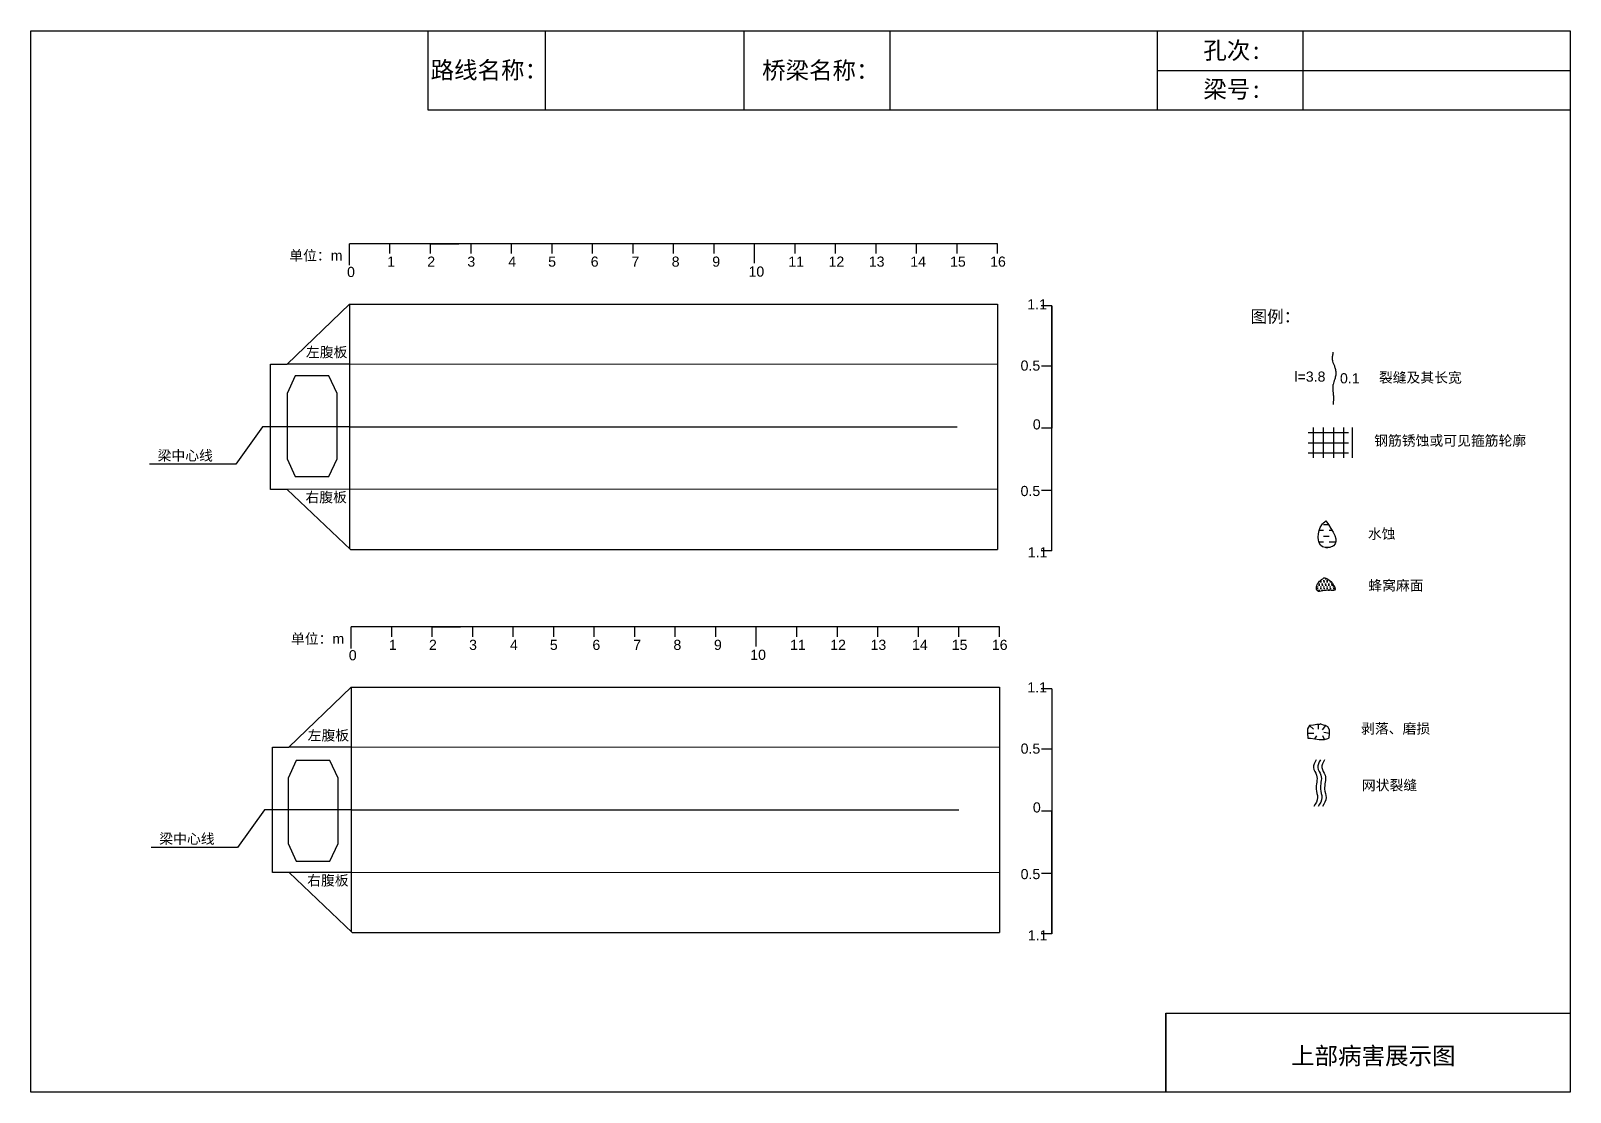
# Model space of a CAD drawing. Header units: millimetres. Extents: x 3506 to 3642, y 1512 to 1538.
# Drawn here: x 3604.4 to 3642.4, y 1511.86 to 1538.06 of the extents above; entities that cross this region are included whole.
import ezdxf

# ---------------------------------------------------------------- set-up
doc = ezdxf.new("R2010")
doc.units = ezdxf.units.MM
doc.linetypes.add('CENTER2', pattern=[1.125, 0.75, -0.125, 0.125, -0.125])
doc.linetypes.add('DASHED', pattern=[0.75, 0.5, -0.25])
for name, color, linetype in [('加固措施', 7, 'Continuous'), ('图层1', 7, 'Continuous'), ('病害', 5, 'Continuous')]:
    doc.layers.add(name, color=color, linetype=linetype)
doc.styles.get("Standard").update_dxf_attribs({"font": 'arial.ttf'})
doc.styles.add('汉字', font='')
doc.styles.get('汉字').set_extended_font_data('SimSun')

# ---------------------------------------------------------------- blocks, each defined once
blk = doc.blocks.new('adfsd')
at = {"lineweight": -2, "ltscale": 0.5}
for p, q in [((1140.876, -3083.768), (1140.94, -3083.769)), ((1140.897, -3083.694), (1140.936, -3083.729)), ((1140.948, -3083.824), (1140.969, -3083.796)), ((1140.983, -3083.682), (1140.981, -3083.729)), ((1141.053, -3083.694), (1141.022, -3083.735)), ((1141.045, -3083.83), (1141.028, -3083.796)), ((1141.094, -3083.772), (1141.036, -3083.763))]:
    blk.add_line(p, q, dxfattribs=at)
blk.add_lwpolyline([(1141, -3083.682), (1140.967, -3083.682), (1140.934, -3083.69), (1140.897, -3083.694), (1140.876, -3083.727), (1140.876, -3083.768), (1140.88, -3083.818), (1140.905, -3083.818), (1140.991, -3083.83), (1141.045, -3083.83), (1141.078, -3083.822), (1141.09, -3083.814), (1141.094, -3083.772), (1141.094, -3083.735), (1141.078, -3083.707), (1141.053, -3083.694), (1141.033, -3083.69), (1141, -3083.678)], dxfattribs=at)

msp = doc.modelspace()

# ---------------------------------------------------------------- hatches: boundary and pattern name
at = {"layer": '加固措施', "lineweight": -2}
h = msp.add_hatch(dxfattribs=at)
h.set_pattern_fill('DASH', color=256, scale=0.045)
h.set_pattern_definition([(0, (3364.41933, 1507.73418), (0.142875, 0.142875), [0.142875, -0.142875])])
edge = h.paths.add_edge_path()
edge.add_spline(control_points=[(3636.367, 1525.971), (3636.332, 1525.94), (3636.165, 1525.792), (3636.12, 1525.254), (3636.79, 1525.35), (3636.542, 1525.714), (3636.367, 1525.971)], knot_values=[0, 0, 0, 0, 3.237042, 15.187225, 21.182779, 35.601669, 35.601669, 35.601669, 35.601669], degree=3, periodic=0)
h = msp.add_hatch(dxfattribs=at)
h.set_pattern_fill('DOTS', scale=0.05)
h.set_pattern_definition([(0, (3334.145404, 1501.2817), (0.0396875, 0.079375), [0, -0.079375])])
edge = h.paths.add_edge_path()
edge.add_spline(control_points=[(3636.32, 1524.559), (3636.245, 1524.508), (3636.14, 1524.435), (3636.128, 1524.166), (3636.378, 1524.29), (3636.717, 1524.193), (3636.464, 1524.565), (3636.328, 1524.559), (3636.32, 1524.559)], knot_values=[0, 0, 0, 0, 5.205471, 7.397577, 12.944796, 16.169923, 23.88441, 24.400432, 24.400432, 24.400432, 24.400432], degree=3, periodic=0)
at = {"layer": '病害', "lineweight": -2}
h = msp.add_hatch(dxfattribs=at)
h.set_pattern_fill('DOTS', color=4, scale=0.05, style=0)
h.set_pattern_definition([(0, (3126.69406, 1471.71121), (0.0396875, 0.079375), [0, -0.079375])])
edge = h.paths.add_edge_path()
edge.add_spline(control_points=[(3636.32, 1524.559), (3636.245, 1524.508), (3636.14, 1524.435), (3636.128, 1524.166), (3636.378, 1524.29), (3636.717, 1524.193), (3636.464, 1524.565), (3636.328, 1524.559), (3636.32, 1524.559)], knot_values=[0, 0, 0, 0, 1.041094, 1.479515, 2.588959, 3.233985, 4.776882, 4.880086, 4.880086, 4.880086, 4.880086], degree=3, periodic=0)

# ---------------------------------------------------------------- linework, layer by layer
at = {"color": 0, "linetype": 'ByBlock'}
for p, q in [((3604.401, 1538.065), (3642.401, 1538.065)), ((3604.401, 1511.865), (3604.401, 1538.065)), ((3614.204, 1538.065), (3614.204, 1536.117)), ((3622.002, 1538.065), (3622.002, 1536.117)), ((3632.202, 1538.065), (3632.202, 1536.117)), ((3635.804, 1538.061), (3635.804, 1536.113)), ((3642.401, 1538.065), (3642.401, 1511.865)), ((3614.204, 1536.117), (3642.401, 1536.117)), ((3628.268, 1531.318), (3628.268, 1525.262)), ((3629.602, 1525.227), (3629.602, 1531.279)), ((3628.311, 1521.859), (3628.311, 1515.803)), ((3629.603, 1521.823), (3629.603, 1515.772)), ((3632.417, 1511.865), (3632.417, 1513.813)), ((3632.417, 1513.813), (3642.401, 1513.813)), ((3642.401, 1511.865), (3604.401, 1511.865))]:
    msp.add_line(p, q, dxfattribs=at)
at = {"color": 0}
for p, q in [((3628.268, 1532.81), (3612.268, 1532.81)), ((3612.268, 1532.281), (3612.268, 1532.81)), ((3613.268, 1532.568), (3613.268, 1532.81)), ((3614.268, 1532.81), (3614.968, 1532.81)), ((3614.268, 1532.568), (3614.268, 1532.81)), ((3615.268, 1532.568), (3615.268, 1532.81)), ((3616.268, 1532.568), (3616.268, 1532.81)), ((3617.268, 1532.568), (3617.268, 1532.81)), ((3618.268, 1532.568), (3618.268, 1532.81)), ((3619.268, 1532.568), (3619.268, 1532.81)), ((3620.268, 1532.568), (3620.268, 1532.81)), ((3621.268, 1532.568), (3621.268, 1532.81)), ((3622.268, 1532.327), (3622.268, 1532.81)), ((3623.268, 1532.568), (3623.268, 1532.81)), ((3624.268, 1532.568), (3624.268, 1532.81)), ((3625.268, 1532.568), (3625.268, 1532.81)), ((3626.268, 1532.568), (3626.268, 1532.81)), ((3627.268, 1532.568), (3627.268, 1532.81)), ((3628.268, 1532.568), (3628.268, 1532.81)), ((3612.27, 1531.318), (3610.728, 1529.837)), ((3612.27, 1531.318), (3628.268, 1531.318)), ((3612.27, 1531.318), (3612.27, 1525.283)), ((3629.602, 1531.279), (3629.339, 1531.279)), ((3629.602, 1531.279), (3629.602, 1529.537)), ((3628.268, 1529.829), (3612.272, 1529.837)), ((3629.602, 1529.785), (3629.352, 1529.785)), ((3629.602, 1529.537), (3629.602, 1528.257)), ((3610.125, 1528.29), (3609.464, 1527.365)), ((3629.602, 1528.257), (3629.352, 1528.257)), ((3629.602, 1526.969), (3629.602, 1528.249)), ((3609.464, 1527.365), (3607.332, 1527.365)), ((3629.602, 1525.227), (3629.602, 1526.969)), ((3612.291, 1525.263), (3610.734, 1526.746)), ((3628.268, 1526.752), (3612.272, 1526.744)), ((3629.602, 1526.721), (3629.352, 1526.721)), ((3612.291, 1525.263), (3628.268, 1525.262)), ((3629.602, 1525.227), (3629.339, 1525.227)), ((3628.311, 1523.35), (3612.311, 1523.35)), ((3612.311, 1522.821), (3612.311, 1523.35)), ((3613.311, 1523.108), (3613.311, 1523.35)), ((3614.311, 1523.35), (3615.011, 1523.35)), ((3614.311, 1523.108), (3614.311, 1523.35)), ((3615.311, 1523.108), (3615.311, 1523.35)), ((3616.311, 1523.108), (3616.311, 1523.35)), ((3617.311, 1523.108), (3617.311, 1523.35)), ((3618.311, 1523.108), (3618.311, 1523.35)), ((3619.311, 1523.108), (3619.311, 1523.35)), ((3620.311, 1523.108), (3620.311, 1523.35)), ((3621.311, 1523.108), (3621.311, 1523.35)), ((3622.311, 1522.867), (3622.311, 1523.35)), ((3623.311, 1523.108), (3623.311, 1523.35)), ((3624.311, 1523.108), (3624.311, 1523.35)), ((3625.311, 1523.108), (3625.311, 1523.35)), ((3626.311, 1523.108), (3626.311, 1523.35)), ((3627.311, 1523.108), (3627.311, 1523.35)), ((3628.311, 1523.108), (3628.311, 1523.35)), ((3612.312, 1521.859), (3610.77, 1520.378)), ((3612.312, 1521.859), (3628.311, 1521.859)), ((3612.312, 1521.859), (3612.312, 1515.823)), ((3629.603, 1521.823), (3629.34, 1521.823)), ((3629.603, 1521.823), (3629.603, 1520.082)), ((3628.311, 1520.37), (3612.315, 1520.378)), ((3629.603, 1520.33), (3629.353, 1520.33)), ((3629.603, 1520.082), (3629.603, 1518.802)), ((3610.168, 1518.831), (3609.507, 1517.905)), ((3629.603, 1518.802), (3629.353, 1518.802)), ((3629.603, 1517.514), (3629.603, 1518.794)), ((3609.507, 1517.905), (3607.374, 1517.905)), ((3629.603, 1515.772), (3629.603, 1517.514)), ((3612.333, 1515.803), (3610.776, 1517.286)), ((3628.311, 1517.292), (3612.315, 1517.284)), ((3629.603, 1517.265), (3629.353, 1517.265)), ((3612.333, 1515.803), (3628.311, 1515.803)), ((3629.603, 1515.772), (3629.34, 1515.772))]:
    msp.add_line(p, q, dxfattribs=at)
at = {"color": 5}
for p, q in [((3610.322, 1526.746), (3610.322, 1529.837)), ((3610.322, 1529.837), (3610.728, 1529.837)), ((3612.272, 1529.837), (3610.728, 1529.837)), ((3610.734, 1526.746), (3610.322, 1526.746)), ((3612.279, 1526.752), (3610.734, 1526.746)), ((3610.364, 1517.286), (3610.364, 1520.378)), ((3610.364, 1520.378), (3610.77, 1520.378)), ((3612.315, 1520.378), (3610.77, 1520.378)), ((3610.776, 1517.286), (3610.364, 1517.286)), ((3612.321, 1517.292), (3610.776, 1517.286))]:
    msp.add_line(p, q, dxfattribs=at)
for p, q in [((3612.268, 1528.29), (3610.125, 1528.29)), ((3612.311, 1518.831), (3610.168, 1518.831))]:
    msp.add_line(p, q)
at = {"color": 1, "linetype": 'CENTER2', "ltscale": 20}
for p, q in [((3612.268, 1528.29), (3628.268, 1528.29)), ((3612.268, 1528.29), (3628.268, 1528.29)), ((3612.311, 1518.831), (3628.311, 1518.831)), ((3612.311, 1518.831), (3628.311, 1518.831))]:
    msp.add_line(p, q, dxfattribs=at)
at = {"color": 1, "linetype": 'DASHED', "ltscale": 2}
for p, q in [((3635.932, 1528.148), (3637.182, 1528.148)), ((3636.057, 1528.273), (3636.057, 1527.523)), ((3636.307, 1528.273), (3636.307, 1527.523)), ((3636.557, 1528.273), (3636.557, 1527.523)), ((3636.807, 1528.273), (3636.807, 1527.523)), ((3637.021, 1528.275), (3637.021, 1527.525)), ((3635.932, 1527.898), (3637.182, 1527.898)), ((3635.932, 1527.648), (3637.182, 1527.648))]:
    msp.add_line(p, q, dxfattribs=at)
at = {"color": 0, "linetype": 'ByBlock'}
msp.add_lwpolyline([(3604.401, 1538.065), (3642.401, 1538.065), (3642.401, 1511.865), (3604.401, 1511.865)], close=True, dxfattribs=at)
at = {"color": 5}
for points in [[(3610.929, 1527.059), (3611.761, 1527.059), (3611.961, 1527.495), (3611.961, 1529.114), (3611.761, 1529.549), (3610.929, 1529.549), (3610.729, 1529.114), (3610.729, 1527.495)], [(3610.953, 1517.566), (3611.785, 1517.566), (3611.985, 1518.001), (3611.985, 1519.62), (3611.785, 1520.056), (3610.953, 1520.056), (3610.753, 1519.62), (3610.753, 1518.001)]]:
    msp.add_lwpolyline(points, close=True, dxfattribs=at)
at = {"lineweight": -2}
msp.add_spline([(3636.32, 1524.559), (3636.146, 1524.366), (3636.146, 1524.256), (3636.423, 1524.256), (3636.584, 1524.256), (3636.345, 1524.559), (3636.32, 1524.559)], degree=3, dxfattribs=at)
for points in [[(3636.129, 1520.068), (3636.062, 1519.878), (3636.142, 1519.688), (3636.129, 1519.344), (3636.166, 1519.142), (3636.074, 1518.915)], [(3636.235, 1520.068), (3636.168, 1519.878), (3636.248, 1519.688), (3636.235, 1519.344), (3636.272, 1519.142), (3636.18, 1518.915)], [(3636.34, 1520.068), (3636.272, 1519.878), (3636.352, 1519.688), (3636.34, 1519.344), (3636.376, 1519.142), (3636.284, 1518.915)]]:
    msp.add_spline(points, degree=3)
at = {"layer": '加固措施', "lineweight": -2}
msp.add_spline([(3636.367, 1525.971), (3636.267, 1525.866), (3636.289, 1525.329), (3636.558, 1525.351), (3636.367, 1525.971)], degree=3, dxfattribs=at)
at = {"layer": '图层1', "lineweight": -2}
msp.add_open_spline([(3636.546, 1530.128), (3636.543, 1530.113), (3636.541, 1530.098), (3636.533, 1530.052), (3636.529, 1530.022), (3636.528, 1529.982), (3636.528, 1529.969), (3636.529, 1529.948), (3636.53, 1529.941), (3636.533, 1529.925), (3636.534, 1529.918), (3636.541, 1529.891), (3636.549, 1529.869), (3636.567, 1529.823), (3636.577, 1529.798), (3636.597, 1529.743), (3636.606, 1529.713), (3636.615, 1529.663), (3636.617, 1529.643), (3636.618, 1529.603), (3636.616, 1529.584), (3636.611, 1529.548), (3636.608, 1529.531), (3636.599, 1529.497), (3636.595, 1529.481), (3636.582, 1529.441), (3636.574, 1529.418), (3636.56, 1529.375), (3636.554, 1529.354), (3636.547, 1529.327), (3636.545, 1529.318), (3636.543, 1529.303), (3636.542, 1529.296), (3636.541, 1529.281), (3636.54, 1529.274), (3636.54, 1529.247), (3636.541, 1529.225), (3636.545, 1529.18), (3636.547, 1529.156), (3636.552, 1529.114), (3636.553, 1529.097), (3636.555, 1529.064), (3636.556, 1529.048), (3636.557, 1529.018), (3636.557, 1529.003), (3636.556, 1528.959), (3636.554, 1528.93), (3636.551, 1528.88), (3636.549, 1528.859), (3636.547, 1528.838)], degree=3, knots=[0, 0, 0, 0, 0.93103, 0.93103, 2.904338, 2.904338, 3.933552, 3.933552, 4.598026, 4.598026, 5.2625, 5.2625, 6.799065, 6.799065, 8.335629, 8.335629, 9.872194, 9.872194, 10.744529, 10.744529, 11.616864, 11.616864, 12.4892, 12.4892, 13.361535, 13.361535, 14.755665, 14.755665, 16.149795, 16.149795, 16.835641, 16.835641, 17.410365, 17.410365, 17.98509, 17.98509, 19.45733, 19.45733, 20.929571, 20.929571, 21.910052, 21.910052, 22.722819, 22.722819, 23.535585, 23.535585, 25.161117, 25.161117, 26.428502, 26.428502, 26.428502, 26.428502], dxfattribs=at)
at = {"layer": '病害', "color": 5}
for p, q in [((3614.204, 1538.065), (3614.204, 1536.117)), ((3622.002, 1538.065), (3622.002, 1536.117)), ((3632.202, 1538.065), (3632.202, 1536.117)), ((3642.401, 1538.065), (3642.401, 1536.117)), ((3614.204, 1536.117), (3632.162, 1536.117)), ((3632.162, 1536.117), (3642.401, 1536.117)), ((3632.417, 1513.813), (3642.401, 1513.813)), ((3632.417, 1513.813), (3632.417, 1511.865))]:
    msp.add_line(p, q, dxfattribs=at)
at = {"layer": '病害', "color": 0}
for p, q in [((3617.1, 1538.065), (3617.1, 1536.117)), ((3625.604, 1538.065), (3625.604, 1536.117)), ((3632.202, 1537.087), (3642.402, 1537.087))]:
    msp.add_line(p, q, dxfattribs=at)

# ---------------------------------------------------------------- block references
at = {"color": 0, "xscale": 2.5, "yscale": 2.5, "zscale": 2.5}
msp.add_blockref('adfsd', (783.726, 9230.15), dxfattribs=at)

# ---------------------------------------------------------------- texts
for s, p in [('单位：m', (3610.782, 1532.393)), ('0', (3612.208, 1531.987)), ('1', (3613.199, 1532.242)), ('2', (3614.188, 1532.242)), ('3', (3615.178, 1532.242)), ('4', (3616.188, 1532.242)), ('5', (3617.173, 1532.242)), ('6', (3618.223, 1532.242)), ('7', (3619.229, 1532.242)), ('8', (3620.222, 1532.242)), ('9', (3621.223, 1532.242)), ('10', (3622.118, 1531.997)), ('11', (3623.101, 1532.242)), ('12', (3624.093, 1532.242)), ('13', (3625.087, 1532.242)), ('14', (3626.112, 1532.242)), ('15', (3627.093, 1532.242)), ('16', (3628.082, 1532.242)), ('1.1', (3629, 1531.188)), ('左腹板', (3611.194, 1530.008)), ('0.5', (3628.834, 1529.676)), ('0', (3629.137, 1528.225)), ('梁中心线', (3607.532, 1527.455)), ('右腹板', (3611.181, 1526.427)), ('0.5', (3628.834, 1526.58)), ('1.1', (3629.011, 1525.068)), ('单位：m', (3610.824, 1522.933)), ('0', (3612.251, 1522.527)), ('1', (3613.241, 1522.782)), ('2', (3614.23, 1522.782)), ('3', (3615.221, 1522.782)), ('4', (3616.231, 1522.782)), ('5', (3617.215, 1522.782)), ('6', (3618.265, 1522.782)), ('7', (3619.272, 1522.782)), ('8', (3620.265, 1522.782)), ('9', (3621.265, 1522.782)), ('10', (3622.161, 1522.537)), ('11', (3623.144, 1522.782)), ('12', (3624.135, 1522.782)), ('13', (3625.129, 1522.782)), ('14', (3626.154, 1522.782)), ('15', (3627.135, 1522.782)), ('16', (3628.125, 1522.782)), ('1.1', (3629.001, 1521.733)), ('左腹板', (3611.236, 1520.548)), ('0.5', (3628.835, 1520.221)), ('0', (3629.138, 1518.77)), ('梁中心线', (3607.574, 1517.996)), ('0.5', (3628.835, 1517.124)), ('右腹板', (3611.224, 1516.968)), ('1.1', (3629.012, 1515.613))]:
    msp.add_text(s, height=0.25).set_placement(p)
at = {"layer": '图层1', "style": '汉字'}
for s, p in [('孔次:', (3633.345, 1537.369)), ('路线名称：', (3614.27, 1536.883)), ('桥梁名称：', (3622.453, 1536.876)), ('梁号:', (3633.347, 1536.409)), ('上部病害展示图', (3635.512, 1512.551))]:
    msp.add_text(s, height=0.425, dxfattribs=at).set_placement(p)
at = {"layer": '图层1', "lineweight": -2, "attachment_point": 1}
for s, insert, char_height in [('图例：', (3634.511, 1531.163), 0.3), ('l=3.8', (3635.593, 1529.654), 0.25), ('0.1', (3636.718, 1529.612), 0.25), ('裂缝及其长宽', (3637.68, 1529.63), 0.25), ('钢筋锈蚀或可见箍筋轮廓', (3637.563, 1528.074), 0.25), ('水蚀', (3637.407, 1525.774), 0.25), ('蜂窝麻面', (3637.418, 1524.499), 0.25), ('剥落、磨损', (3637.24, 1520.967), 0.25), ('网状裂缝', (3637.259, 1519.567), 0.25)]:
    msp.add_mtext(s, dxfattribs=dict(at, insert=insert, char_height=char_height))

doc.saveas('drawing.dxf')
